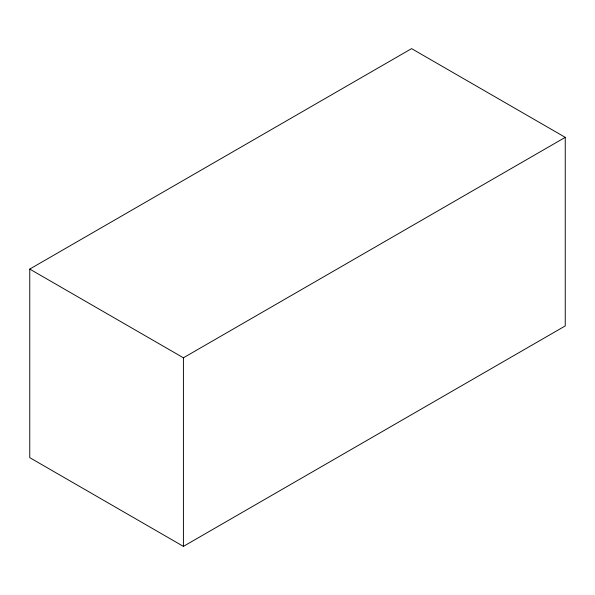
<?xml version="1.0" encoding="UTF-8"?>
<svg xmlns="http://www.w3.org/2000/svg" width="595" height="595" viewBox="0 0 595 595"><rect width="100%" height="100%" fill="white"/><g stroke="black" fill="none" stroke-linecap="round" stroke-linejoin="round"><path stroke-width="0.89" d="M29.75 269.081L411.584 48.626L565.25 137.348L565.25 325.919L183.416 546.374L29.75 457.652L29.75 269.081L183.416 357.796L565.25 137.348M183.416 357.796L183.416 546.374"/></g></svg>
